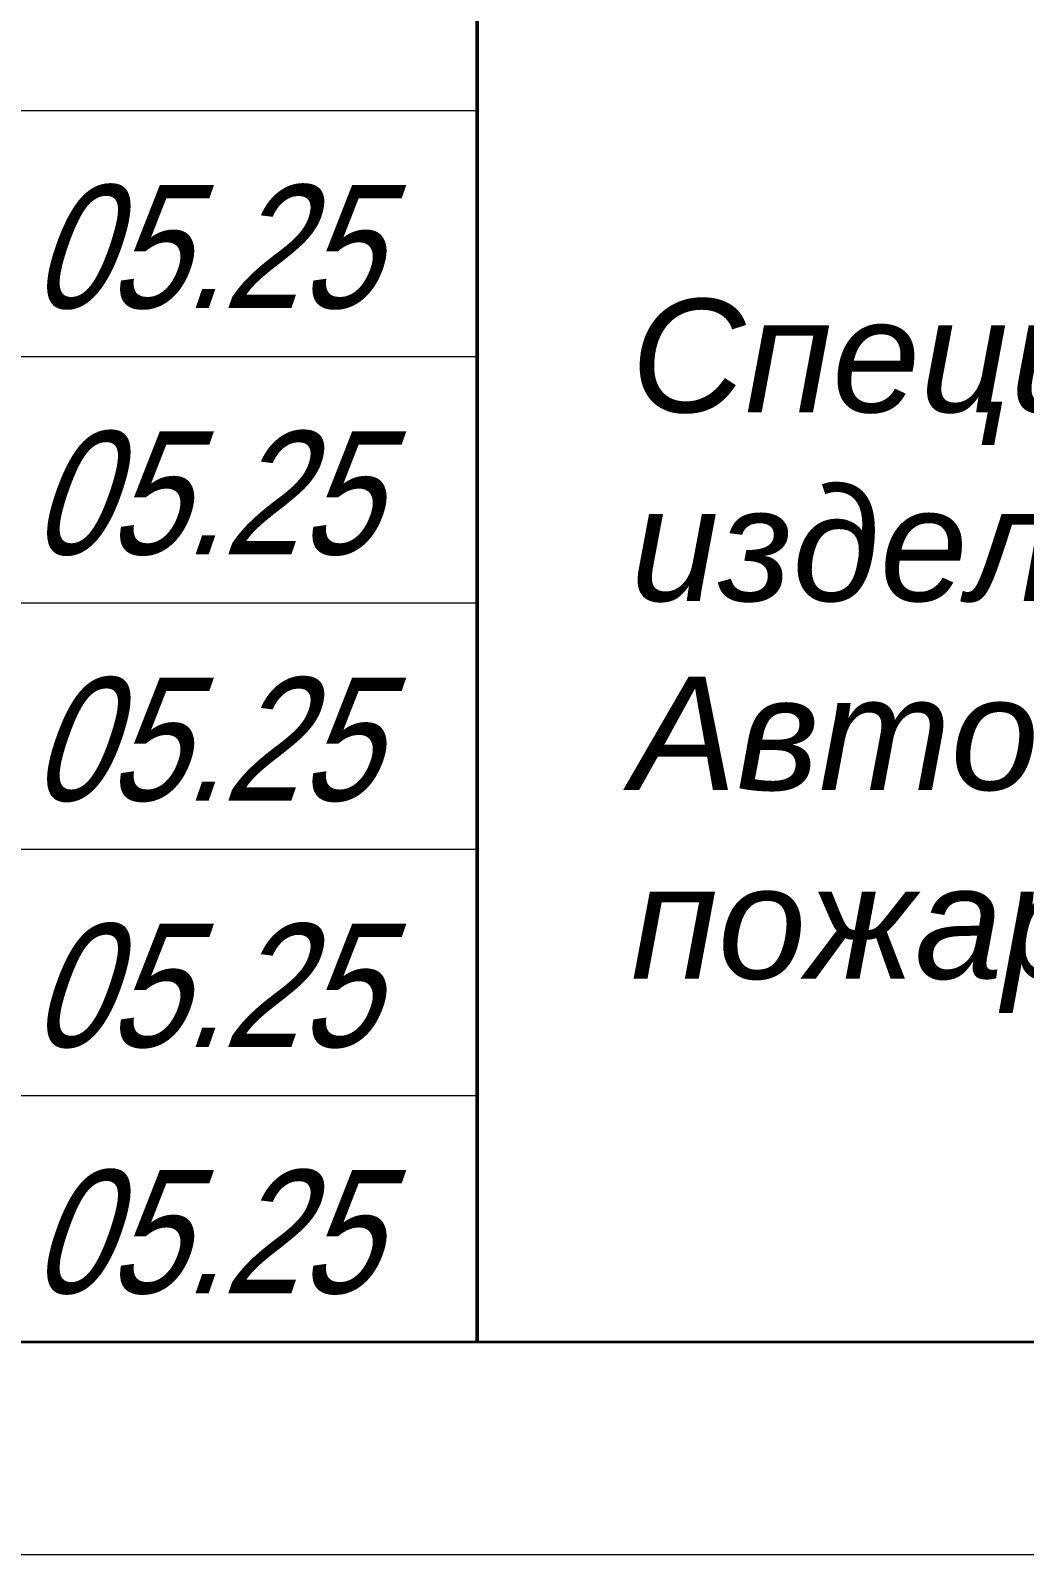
# Model space of a CAD drawing. Header units: millimetres. Extents: x 2020 to 424620, y 1313 to 117846.
# Drawn here: x 12326 to 13295, y 1313 to 2798 of the extents above; entities that cross this region are included whole.
import ezdxf
from ezdxf.enums import TextEntityAlignment as Align

# ---------------------------------------------------------------- set-up
doc = ezdxf.new("R2010")
doc.units = ezdxf.units.MM
doc.layers.add('STANDARD', color=18, linetype='Continuous', lineweight=25, true_color=0x000000)
doc.layers.add('Формат', color=7, linetype='Continuous', lineweight=20)
doc.styles.add('ARIAL', font='arial.ttf')

# ---------------------------------------------------------------- blocks, each defined once
blk = doc.blocks.new('РамкаА3')
at = {"layer": 'Формат', "ltscale": 0.2}
blk.add_lwpolyline([(62249.4, 215702.5), (62249.4, 201355.5), (82395.9, 201355.5), (82395.9, 215702.5)], close=True, dxfattribs=at)
at = {"layer": 'Формат', "lineweight": 35, "ltscale": 0.2}
blk.add_lwpolyline([(63249.4, 215452.5), (63249.4, 201605.5), (82145.9, 201605.5), (82145.9, 215452.5)], close=True, dxfattribs=at)

msp = doc.modelspace()

# ---------------------------------------------------------------- linework, layer by layer
at = {"layer": 'STANDARD', "color": 0, "linetype": 'Continuous', "lineweight": 50}
msp.add_line((12761.6, 4160.4), (12761.6, 1520.4), dxfattribs=at)
at = {"layer": 'STANDARD', "color": 0, "linetype": 'Continuous', "lineweight": 13}
for p, q in [((9641.6, 2720.4), (12761.6, 2720.4)), ((9641.6, 2480.4), (12761.6, 2480.4)), ((9641.6, 2240.4), (12761.6, 2240.4)), ((9641.6, 2000.4), (12761.6, 2000.4)), ((9641.6, 1760.4), (12761.6, 1760.4)), ((18521.6, 1520.4), (9641.6, 1520.4))]:
    msp.add_line(p, q, dxfattribs=at)

# ---------------------------------------------------------------- block references
at = {"color": 6, "lineweight": 60, "xscale": 0.8293499999999999, "yscale": 0.8293499999999999, "zscale": 0.8293499999999999}
msp.add_blockref('РамкаА3', (-49606.1, -165681.1), dxfattribs=at)

# ---------------------------------------------------------------- texts
at = {"color": 7, "lineweight": 0, "insert": (14380.2, 2188.7), "char_height": 110.4, "width": 2937.458, "attachment_point": 5, "style": 'ARIAL'}
msp.add_mtext('\\A1;\\pxql;{\\fArial|b0|i1|c204|p34;\\C0;Спецификация оборудования, \\Pизделий и материалов\\PАвтоматическое газовое пожаротушения }', dxfattribs=at)
at = {"layer": 'STANDARD', "color": 0, "linetype": 'Continuous', "lineweight": 13, "style": 'ARIAL', "oblique": 19, "width": 0.804751}
for p, p2 in [((12324.6, 2527.7), (12662.2, 2527.7)), ((12324.6, 2287.7), (12662.2, 2287.7)), ((12324.6, 2047.7), (12662.2, 2047.7)), ((12324.6, 1807.7), (12662.2, 1807.7)), ((12324.6, 1567.7), (12662.2, 1567.7))]:
    msp.add_text('05.25', height=120, dxfattribs=at).set_placement(p, p2, align=Align.FIT)

doc.saveas('drawing.dxf')
